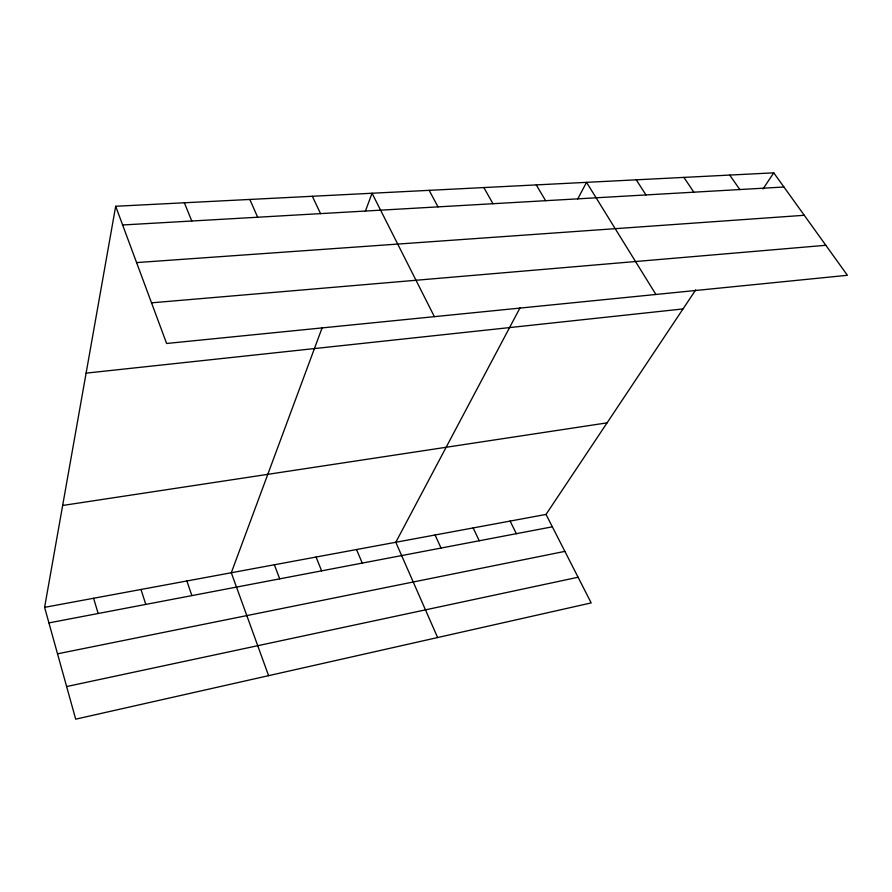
<?xml version="1.0" encoding="UTF-8"?>
<svg xmlns="http://www.w3.org/2000/svg" width="892" height="892" viewBox="0 0 892 892"><rect width="100%" height="100%" fill="white"/><g stroke="black" fill="none" stroke-linecap="round" stroke-linejoin="round"><path stroke-width="1.34" d="M695.704 289.9L546.027 514.428L591.184 602.914L75.697 719.164L44.6 607.341L115.681 206.264L773.754 172.836L847.4 275.293L166.614 343.476L115.681 206.264M322.179 327.676L231.296 572.753L268.592 675.668M365.33 211.315L372.042 193.241L434.382 316.66M520.003 307.896L395.803 542.269L437.615 637.546M577.637 199.128L586.535 182.347L655.91 294.472M763.006 188.948L773.754 172.836M66.621 686.55L578.083 577.247M57.523 653.825L564.881 551.379M48.926 622.895L552.349 526.815M44.6 607.341L546.027 514.428M62.652 505.474L607.073 422.853M86.111 373.135L683.016 308.933M151.529 302.834L825.825 245.289M136.588 262.582L804.261 215.284M122.639 224.985L783.945 187.008M729.723 175.066L739.791 189.539M683.919 177.397L693.842 192.181M636.23 179.816L645.986 194.935M536.259 184.9L545.614 200.7M483.854 187.554L492.964 203.722M429.163 190.342L438.017 206.877M510.124 521.084L516.334 533.684M473.15 527.93L479.249 540.764M312.323 196.273L320.54 213.623M435.062 534.988L441.038 548.056M249.827 199.451L257.665 217.235M356.532 549.539L362.241 563.097M184.354 202.774L191.78 221.015M316.069 557.043L321.611 570.847M274.346 564.77L279.72 578.841M186.874 580.982L191.869 595.611M140.992 589.478L145.786 604.408M93.593 598.264L98.165 613.495"/></g></svg>
